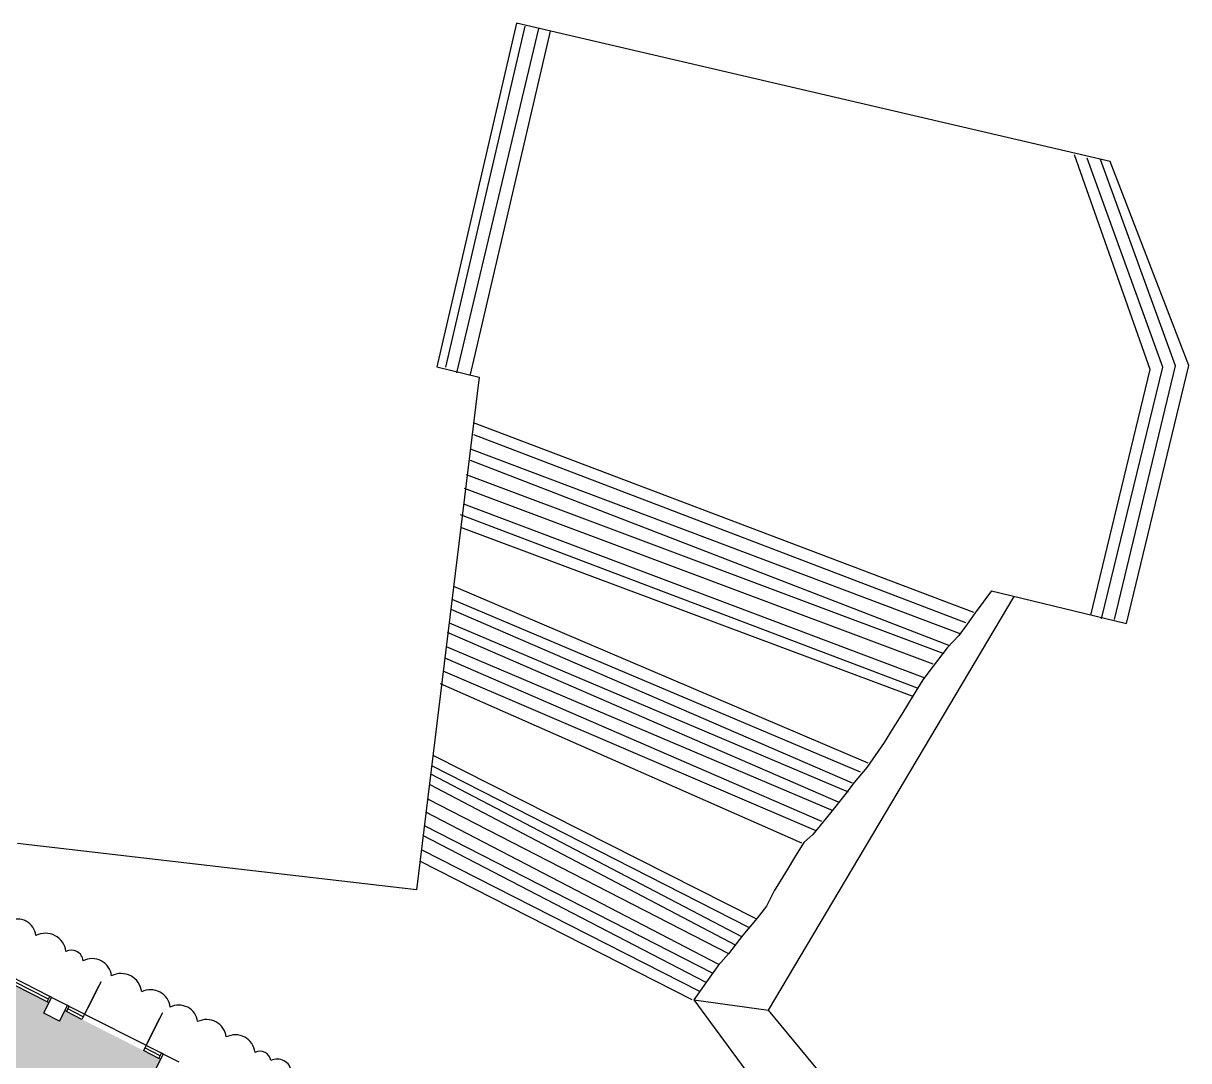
# Model space of a CAD drawing. Header units: inches. Extents: x 69217300 to 69222609, y 27669241 to 27675134.
# Drawn here: x 69220984 to 69222176, y 27674073 to 27675134 of the extents above; entities that cross this region are included whole.
import ezdxf

# ---------------------------------------------------------------- set-up
doc = ezdxf.new("R2010")
doc.units = ezdxf.units.IN
doc.header["$LTSCALE"] = 25
doc.header["$MEASUREMENT"] = 0
for name, color, linetype in [('A-DOOR', 2, 'CONTINUOUS'), ('A-GLAZ', 1, 'CONTINUOUS'), ('A-SITE', 3, 'CONTINUOUS'), ('A-WALL', 5, 'CONTINUOUS'), ('Rooms-Category-Color', 7, 'CONTINUOUS'), ('Rooms-College-Color', 7, 'CONTINUOUS'), ('Rooms-Department-Color', 7, 'CONTINUOUS'), ('Rooms-Division-Color', 7, 'CONTINUOUS')]:
    doc.layers.add(name, color=color, linetype=linetype)
doc.layers.add('A-REV', color=1, linetype='CONTINUOUS', true_color=0xff0000)

msp = doc.modelspace()

# ---------------------------------------------------------------- hatches: boundary and pattern name
at = {"layer": 'Rooms-Category-Color', "true_color": 0xfa9ba3}
msp.add_hatch(color=241, dxfattribs=at).paths.add_polyline_path([(69221233.3, 27674005.7), (69221235.1, 27674004.8), (69221238.7, 27674003), (69221145.9, 27673819.9), (69221129.6, 27673787.8), (69221124.3, 27673777.3), (69220884.4, 27673898.9), (69220820.2, 27673931.5), (69220787.1, 27673948.2), (69220830.9, 27674034.6), (69220901.5, 27674173.9), (69220905.1, 27674172), (69220906.9, 27674171.1), (69220912.3, 27674181.8), (69221010.4, 27674132.1), (69221005, 27674121.4), (69221006.8, 27674120.5), (69221011.2, 27674118.3), (69221014.8, 27674116.4), (69221019.3, 27674114.2), (69221021.1, 27674113.3), (69221026.5, 27674124), (69221124.6, 27674074.3), (69221119.2, 27674063.5), (69221121, 27674062.6), (69221133.4, 27674056.3), (69221135.2, 27674055.4), (69221140.6, 27674066.1), (69221238.8, 27674016.4)])
at = {"layer": 'Rooms-College-Color', "true_color": 0x80bc67}
msp.add_hatch(color=83, dxfattribs=at).paths.add_polyline_path([(69221233.3, 27674005.7), (69221235.1, 27674004.8), (69221238.7, 27674003), (69221145.9, 27673819.9), (69221129.6, 27673787.8), (69221124.3, 27673777.3), (69220884.4, 27673898.9), (69220820.2, 27673931.5), (69220787.1, 27673948.2), (69220830.9, 27674034.6), (69220901.5, 27674173.9), (69220905.1, 27674172), (69220906.9, 27674171.1), (69220912.3, 27674181.8), (69221010.4, 27674132.1), (69221005, 27674121.4), (69221006.8, 27674120.5), (69221011.2, 27674118.3), (69221014.8, 27674116.4), (69221019.3, 27674114.2), (69221021.1, 27674113.3), (69221026.5, 27674124), (69221124.6, 27674074.3), (69221119.2, 27674063.5), (69221121, 27674062.6), (69221133.4, 27674056.3), (69221135.2, 27674055.4), (69221140.6, 27674066.1), (69221238.8, 27674016.4)])
at = {"layer": 'Rooms-Department-Color', "true_color": 0x604aed}
msp.add_hatch(color=173, dxfattribs=at).paths.add_polyline_path([(69221233.3, 27674005.7), (69221235.1, 27674004.8), (69221238.7, 27674003), (69221145.9, 27673819.9), (69221129.6, 27673787.8), (69221124.3, 27673777.3), (69220884.4, 27673898.9), (69220820.2, 27673931.5), (69220787.1, 27673948.2), (69220830.9, 27674034.6), (69220901.5, 27674173.9), (69220905.1, 27674172), (69220906.9, 27674171.1), (69220912.3, 27674181.8), (69221010.4, 27674132.1), (69221005, 27674121.4), (69221006.8, 27674120.5), (69221011.2, 27674118.3), (69221014.8, 27674116.4), (69221019.3, 27674114.2), (69221021.1, 27674113.3), (69221026.5, 27674124), (69221124.6, 27674074.3), (69221119.2, 27674063.5), (69221121, 27674062.6), (69221133.4, 27674056.3), (69221135.2, 27674055.4), (69221140.6, 27674066.1), (69221238.8, 27674016.4)])
at = {"layer": 'Rooms-Division-Color', "true_color": 0x604aed}
msp.add_hatch(color=173, dxfattribs=at).paths.add_polyline_path([(69221233.3, 27674005.7), (69221235.1, 27674004.8), (69221238.7, 27674003), (69221145.9, 27673819.9), (69221129.6, 27673787.8), (69221124.3, 27673777.3), (69220884.4, 27673898.9), (69220820.2, 27673931.5), (69220787.1, 27673948.2), (69220830.9, 27674034.6), (69220901.5, 27674173.9), (69220905.1, 27674172), (69220906.9, 27674171.1), (69220912.3, 27674181.8), (69221010.4, 27674132.1), (69221005, 27674121.4), (69221006.8, 27674120.5), (69221011.2, 27674118.3), (69221014.8, 27674116.4), (69221019.3, 27674114.2), (69221021.1, 27674113.3), (69221026.5, 27674124), (69221124.6, 27674074.3), (69221119.2, 27674063.5), (69221121, 27674062.6), (69221133.4, 27674056.3), (69221135.2, 27674055.4), (69221140.6, 27674066.1), (69221238.8, 27674016.4)])

# ---------------------------------------------------------------- linework, layer by layer
at = {"layer": 'A-DOOR'}
for points in [[(69221047.5, 27674121.7, 1.5, 1.5, 0), (69221063.8, 27674153.9, 0, 0, 0), (69221064.4, 27674153.5, 0, 0, -0.414214), (69221078.2, 27674104.5, 0, 0, -0.414214)], [(69221110.4, 27674089.9, 1.5, 1.5, 0), (69221126.6, 27674122, 0, 0, 0), (69221126, 27674122.3, 0, 0, 0.414214), (69221078.2, 27674104.5, 0, 0, 0.414214)]]:
    msp.add_lwpolyline(points, format="xyseb", dxfattribs=at)
at = {"layer": 'A-GLAZ'}
for p, q in [((69221008.6, 27674133), (69220914.1, 27674180.9)), ((69221010, 27674135.7), (69220915.4, 27674183.6)), ((69221011.3, 27674138.4), (69220916.8, 27674186.3)), ((69221044.1, 27674115.1), (69221028.3, 27674123.1)), ((69221045.4, 27674117.7), (69221029.6, 27674125.8)), ((69221125.5, 27674080.5), (69221031, 27674128.4)), ((69221122.8, 27674075.2), (69221107, 27674083.2)), ((69221124.2, 27674077.8), (69221108.3, 27674085.9))]:
    msp.add_line(p, q, dxfattribs=at)
for points in [[(69221047.5, 27674121.7), (69221044.1, 27674115.1)], [(69221110.4, 27674089.9), (69221107, 27674083.2)]]:
    msp.add_lwpolyline(points, dxfattribs=at)
at = {"layer": 'A-REV'}
msp.add_lwpolyline([(69221258.4, 27674061.6, 0.520567), (69221237.2, 27674072.9, 0.520567), (69221221.2, 27674081.4, 0.520567), (69221191.7, 27674097.1, 0.520567), (69221162.4, 27674112.8, 0.520567), (69221134.5, 27674127.6, 0.520567), (69221105.3, 27674143.2, 0.520567), (69221074.3, 27674159.7, 0.520567), (69221045.4, 27674175.1, 0.520567), (69221027.7, 27674184.6, 0.520567), (69220997, 27674200.9, 0.520567), (69220969.3, 27674215.7, 0.520567)], format="xyb", dxfattribs=at)
at = {"layer": 'A-SITE'}
for p, q in [((69221488.5, 27675134), (69221406.9, 27674782.7)), ((69222095.7, 27674992.7), (69221488.5, 27675134)), ((69221416.1, 27674782.2), (69221497.3, 27675130.9)), ((69221427.6, 27674776.6), (69221511.4, 27675128.8)), ((69221441.6, 27674774.9), (69221523.3, 27675125.8)), ((69222136.5, 27674780), (69222059.1, 27674999.5)), ((69222149.5, 27674782.4), (69222072.1, 27674995.9)), ((69222162.4, 27674783.7), (69222085.8, 27674994.6)), ((69222176, 27674783.8), (69222095.7, 27674992.7)), ((69221406.9, 27674782.7), (69221450.2, 27674771.9)), ((69222076, 27674528.5), (69222136.5, 27674780)), ((69222086.8, 27674524.9), (69222149.5, 27674782.4)), ((69222100.1, 27674524.1), (69222162.4, 27674783.7)), ((69222112.4, 27674519.9), (69222176, 27674783.8)), ((69221450.2, 27674771.9), (69221386.1, 27674247.7)), ((69221444.3, 27674725.6), (69221955.9, 27674531.6)), ((69221948.1, 27674520.7), (69221444.9, 27674712.9)), ((69221442.3, 27674698.3), (69221943, 27674509.5)), ((69221931.8, 27674497.3), (69221441.5, 27674686.9)), ((69221437, 27674672.4), (69221925.7, 27674489.2)), ((69221914.6, 27674478.3), (69221435.4, 27674658.1)), ((69221434.4, 27674642.3), (69221906.2, 27674464.5)), ((69221898.6, 27674453.9), (69221431.3, 27674631.3)), ((69221431.3, 27674618.6), (69221892.9, 27674446.1)), ((69221848.3, 27674377.3), (69221424.6, 27674557.8)), ((69221746.4, 27674124.5), (69221997.6, 27674547.7)), ((69221974.3, 27674553.3), (69221957.5, 27674530.8)), ((69221974.3, 27674553.3), (69222112.4, 27674519.9)), ((69221422.3, 27674545), (69221840.1, 27674368.3)), ((69221832.1, 27674356.9), (69221421.7, 27674534.4)), ((69221957.5, 27674530.8), (69221949.5, 27674519.4)), ((69221419.6, 27674520.9), (69221827.6, 27674348)), ((69221949.5, 27674519.4), (69221940.8, 27674507.9)), ((69221817.7, 27674337.4), (69221417.9, 27674510.8)), ((69221940.8, 27674507.9), (69221929, 27674495.1)), ((69221416.5, 27674496.4), (69221812.1, 27674328.7)), ((69221929, 27674495.1), (69221914.8, 27674476.5)), ((69221800.9, 27674317.5), (69221416.3, 27674484.4)), ((69221914.8, 27674476.5), (69221904, 27674462.3)), ((69221413.2, 27674471.7), (69221794.5, 27674308.2)), ((69221780.4, 27674295.4), (69221410.9, 27674458.3)), ((69221904, 27674462.3), (69221894.3, 27674446.5)), ((69221894.3, 27674446.5), (69221882.5, 27674427.2)), ((69221882.5, 27674427.2), (69221873.9, 27674413.4)), ((69221873.9, 27674413.4), (69221864.5, 27674398.3)), ((69221864.5, 27674398.3), (69221846.8, 27674372.7)), ((69221403.5, 27674385), (69221733.2, 27674218.2)), ((69221726.1, 27674209.2), (69221401.8, 27674374.6)), ((69221846.8, 27674372.7), (69221833.8, 27674357.5)), ((69221400.7, 27674366.2), (69221719.4, 27674199.4)), ((69221833.8, 27674357.5), (69221824.3, 27674344.9)), ((69221713.1, 27674190.8), (69221400.3, 27674354.9)), ((69221824.3, 27674344.9), (69221809.5, 27674326.3)), ((69221397.5, 27674340.7), (69221706, 27674182.3)), ((69221695.4, 27674171.4), (69221395.8, 27674327.2)), ((69221809.5, 27674326.3), (69221791.5, 27674304.1)), ((69221394.1, 27674313.5), (69221689.2, 27674162.5)), ((69221681.9, 27674153.1), (69221392.6, 27674303.3)), ((69221791.5, 27674304.1), (69221782.4, 27674296.1)), ((69221386.1, 27674247.7), (69220978.1, 27674295.1)), ((69221391.1, 27674288.9), (69221675.6, 27674143.9)), ((69221782.4, 27674296.1), (69221773, 27674280.7)), ((69221668.3, 27674135), (69221389.7, 27674276.8)), ((69221773, 27674280.7), (69221765.4, 27674268)), ((69221765.4, 27674268), (69221752.1, 27674246.7)), ((69221752.1, 27674246.7), (69221744.1, 27674230.9)), ((69221744.1, 27674230.9), (69221734.6, 27674218.8)), ((69221734.6, 27674218.8), (69221720.1, 27674201.3)), ((69221720.1, 27674201.3), (69221705.3, 27674182.1)), ((69221705.3, 27674182.1), (69221694.8, 27674170.1)), ((69221694.8, 27674170.1), (69221682.9, 27674153.4)), ((69221682.9, 27674153.4), (69221673.2, 27674139.8)), ((69221673.2, 27674139.8), (69221670, 27674135)), ((69221670, 27674135), (69221881.2, 27673848.6)), ((69221670, 27674135), (69221746.4, 27674124.5)), ((69221912.5, 27673923.8), (69221746.4, 27674124.5))]:
    msp.add_line(p, q, dxfattribs=at)
at = {"layer": 'A-WALL'}
for p, q in [((69221005, 27674121.4), (69221013.1, 27674137.5)), ((69221008.6, 27674133), (69221011.3, 27674138.4)), ((69221010.4, 27674132.1), (69221008.6, 27674133)), ((69221013.1, 27674137.5), (69221011.3, 27674138.4)), ((69221029.2, 27674129.3), (69221013.1, 27674137.5)), ((69221021.1, 27674113.3), (69221005, 27674121.4)), ((69221021.1, 27674113.3), (69221029.2, 27674129.3)), ((69221028.3, 27674123.1), (69221026.5, 27674124)), ((69221028.3, 27674123.1), (69221031, 27674128.4)), ((69221031, 27674128.4), (69221029.2, 27674129.3)), ((69221119.2, 27674063.5), (69221127.3, 27674079.6)), ((69221122.8, 27674075.2), (69221125.5, 27674080.5)), ((69221124.6, 27674074.3), (69221122.8, 27674075.2)), ((69221127.3, 27674079.6), (69221125.5, 27674080.5)), ((69221143.4, 27674071.5), (69221127.3, 27674079.6))]:
    msp.add_line(p, q, dxfattribs=at)

doc.saveas('drawing.dxf')
